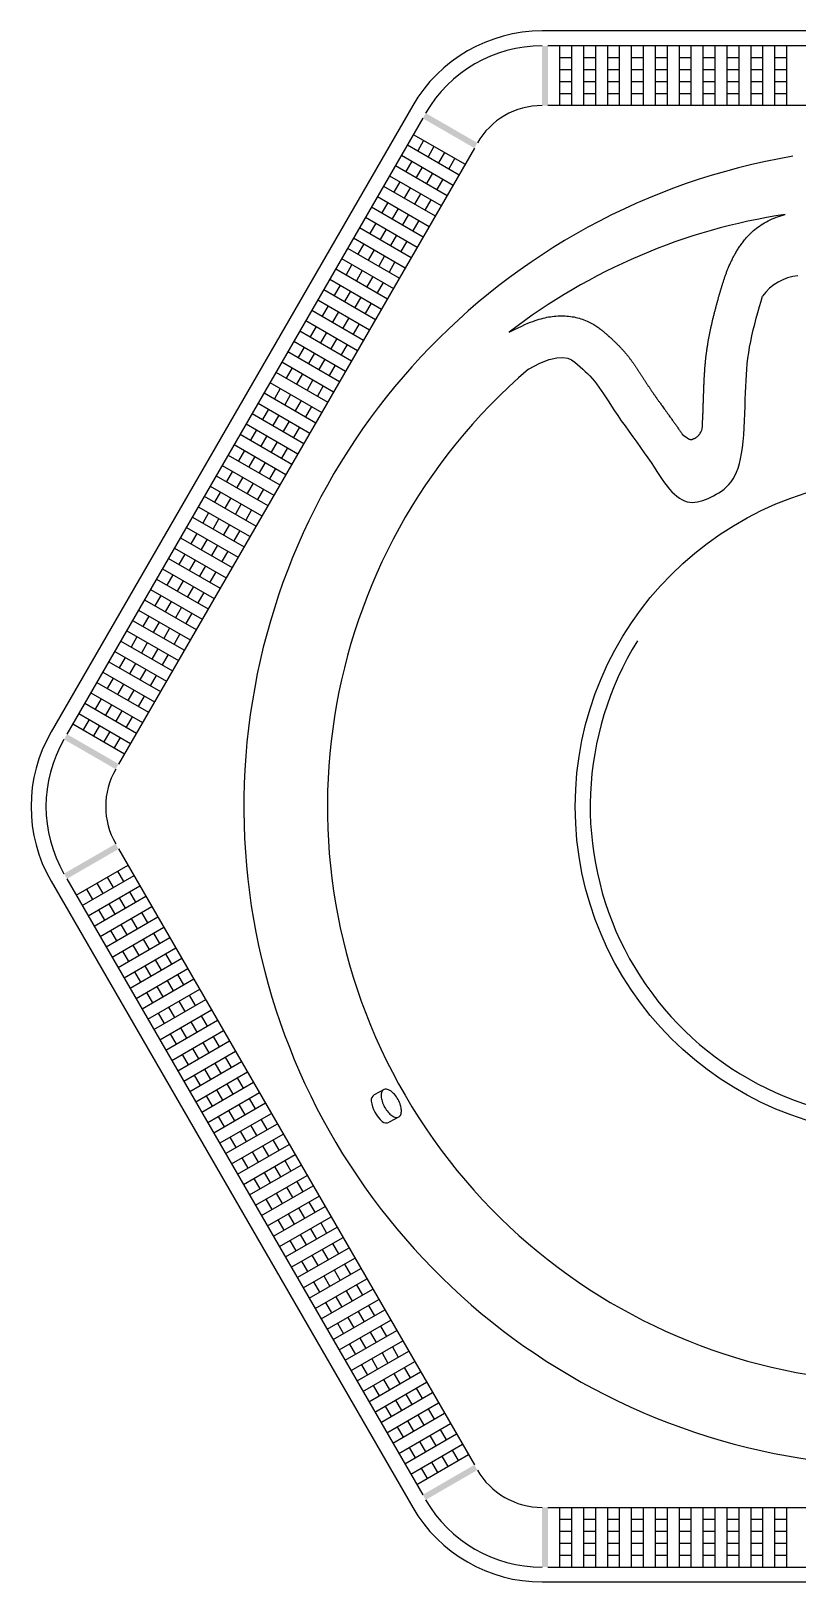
# Model space of a CAD drawing. Header units: millimetres. Extents: x -2990.61 to -2987.68, y 2921.63 to 2924.23.
# Drawn here: x -2990.606 to -2989.322, y 2921.634 to 2924.232 of the extents above; entities that cross this region are included whole.
import ezdxf

# ---------------------------------------------------------------- set-up
doc = ezdxf.new("R2010")
doc.units = ezdxf.units.MM
doc.header["$LTSCALE"] = 10
doc.layers.add('25-dim1', color=1, linetype='Continuous')
doc.layers.add('banheiro_louças', color=2, linetype='Continuous')

msp = doc.modelspace()

# ---------------------------------------------------------------- linework, layer by layer
at = {"layer": '25-dim1'}
for points in [[(-2989.7505, 2924.2068), (-2989.7405, 2924.2068), (-2989.7505, 2924.1068), (-2989.7405, 2924.1068)], [(-2989.8637, 2924.0356), (-2989.8587, 2924.0443), (-2989.9503, 2924.0856), (-2989.9453, 2924.0943)], [(-2990.551, 2923.0452), (-2990.546, 2923.0539), (-2990.4644, 2922.9952), (-2990.4594, 2923.0039)], [(-2990.4594, 2922.8616), (-2990.4644, 2922.8702), (-2990.546, 2922.8116), (-2990.551, 2922.8202)], [(-2989.9453, 2921.7712), (-2989.9503, 2921.7798), (-2989.8587, 2921.8212), (-2989.8637, 2921.8298)], [(-2989.7405, 2921.7587), (-2989.7505, 2921.7587), (-2989.7405, 2921.6587), (-2989.7505, 2921.6587)]]:
    msp.add_solid(points, dxfattribs=at)
at = {"layer": 'banheiro_louças', "color": 1}
for p, q in [((-2988.5492, 2924.2068), (-2989.7405, 2924.2068)), ((-2989.7205, 2924.1068), (-2989.7205, 2924.2068)), ((-2989.7005, 2924.1868), (-2989.7205, 2924.1868)), ((-2989.7005, 2924.1068), (-2989.7005, 2924.2068)), ((-2989.6805, 2924.1068), (-2989.6805, 2924.2068)), ((-2989.6605, 2924.1868), (-2989.6805, 2924.1868)), ((-2989.6605, 2924.1068), (-2989.6605, 2924.2068)), ((-2989.6405, 2924.1068), (-2989.6405, 2924.2068)), ((-2989.6205, 2924.1868), (-2989.6405, 2924.1868)), ((-2989.6205, 2924.1068), (-2989.6205, 2924.2068)), ((-2989.6005, 2924.1068), (-2989.6005, 2924.2068)), ((-2989.5805, 2924.1868), (-2989.6005, 2924.1868)), ((-2989.5805, 2924.1068), (-2989.5805, 2924.2068)), ((-2989.5605, 2924.1068), (-2989.5605, 2924.2068)), ((-2989.5405, 2924.1868), (-2989.5605, 2924.1868)), ((-2989.5405, 2924.1068), (-2989.5405, 2924.2068)), ((-2989.5205, 2924.1068), (-2989.5205, 2924.2068)), ((-2989.5005, 2924.1868), (-2989.5205, 2924.1868)), ((-2989.5005, 2924.1068), (-2989.5005, 2924.2068)), ((-2989.4805, 2924.1068), (-2989.4805, 2924.2068)), ((-2989.4605, 2924.1868), (-2989.4805, 2924.1868)), ((-2989.4605, 2924.1068), (-2989.4605, 2924.2068)), ((-2989.4405, 2924.1068), (-2989.4405, 2924.2068)), ((-2989.4205, 2924.1868), (-2989.4405, 2924.1868)), ((-2989.4205, 2924.1068), (-2989.4205, 2924.2068)), ((-2989.4005, 2924.1068), (-2989.4005, 2924.2068)), ((-2989.3805, 2924.1868), (-2989.4005, 2924.1868)), ((-2989.3805, 2924.1068), (-2989.3805, 2924.2068)), ((-2989.3605, 2924.1068), (-2989.3605, 2924.2068)), ((-2989.3405, 2924.1868), (-2989.3605, 2924.1868)), ((-2989.3405, 2924.1068), (-2989.3405, 2924.2068)), ((-2989.7005, 2924.1668), (-2989.7205, 2924.1668)), ((-2989.6605, 2924.1668), (-2989.6805, 2924.1668)), ((-2989.6205, 2924.1668), (-2989.6405, 2924.1668)), ((-2989.5805, 2924.1668), (-2989.6005, 2924.1668)), ((-2989.5405, 2924.1668), (-2989.5605, 2924.1668)), ((-2989.5005, 2924.1668), (-2989.5205, 2924.1668)), ((-2989.4605, 2924.1668), (-2989.4805, 2924.1668)), ((-2989.4205, 2924.1668), (-2989.4405, 2924.1668)), ((-2989.3805, 2924.1668), (-2989.4005, 2924.1668)), ((-2989.3405, 2924.1668), (-2989.3605, 2924.1668)), ((-2989.7005, 2924.1468), (-2989.7205, 2924.1468)), ((-2989.6605, 2924.1468), (-2989.6805, 2924.1468)), ((-2989.6205, 2924.1468), (-2989.6405, 2924.1468)), ((-2989.5805, 2924.1468), (-2989.6005, 2924.1468)), ((-2989.5405, 2924.1468), (-2989.5605, 2924.1468)), ((-2989.5005, 2924.1468), (-2989.5205, 2924.1468)), ((-2989.4605, 2924.1468), (-2989.4805, 2924.1468)), ((-2989.4205, 2924.1468), (-2989.4405, 2924.1468)), ((-2989.3805, 2924.1468), (-2989.4005, 2924.1468)), ((-2989.3405, 2924.1468), (-2989.3605, 2924.1468)), ((-2989.7005, 2924.1268), (-2989.7205, 2924.1268)), ((-2989.6605, 2924.1268), (-2989.6805, 2924.1268)), ((-2989.6205, 2924.1268), (-2989.6405, 2924.1268)), ((-2989.5805, 2924.1268), (-2989.6005, 2924.1268)), ((-2989.5405, 2924.1268), (-2989.5605, 2924.1268)), ((-2989.5005, 2924.1268), (-2989.5205, 2924.1268)), ((-2989.4605, 2924.1268), (-2989.4805, 2924.1268)), ((-2989.4205, 2924.1268), (-2989.4405, 2924.1268)), ((-2989.3805, 2924.1268), (-2989.4005, 2924.1268)), ((-2989.3405, 2924.1268), (-2989.3605, 2924.1268)), ((-2989.9503, 2924.0856), (-2990.546, 2923.0539)), ((-2988.5492, 2924.1068), (-2989.7405, 2924.1068)), ((-2989.966, 2924.0585), (-2989.8794, 2924.0085)), ((-2989.8637, 2924.0356), (-2990.4594, 2923.0039)), ((-2989.976, 2924.0411), (-2989.8894, 2923.9911)), ((-2989.9487, 2924.0485), (-2989.9587, 2924.0311)), ((-2989.9314, 2924.0385), (-2989.9414, 2924.0211)), ((-2989.996, 2924.0065), (-2989.9094, 2923.9565)), ((-2989.986, 2924.0238), (-2989.8994, 2923.9738)), ((-2989.9687, 2924.0138), (-2989.9787, 2923.9965)), ((-2989.914, 2924.0285), (-2989.924, 2924.0111)), ((-2989.8967, 2924.0185), (-2989.9067, 2924.0011)), ((-2990.006, 2923.9892), (-2989.9194, 2923.9392)), ((-2989.9887, 2923.9792), (-2989.9987, 2923.9619)), ((-2989.9514, 2924.0038), (-2989.9614, 2923.9865)), ((-2989.934, 2923.9938), (-2989.944, 2923.9765)), ((-2989.9167, 2923.9838), (-2989.9267, 2923.9665)), ((-2990.026, 2923.9545), (-2989.9394, 2923.9045)), ((-2990.016, 2923.9719), (-2989.9294, 2923.9219)), ((-2989.9714, 2923.9692), (-2989.9814, 2923.9519)), ((-2989.954, 2923.9592), (-2989.964, 2923.9419)), ((-2990.036, 2923.9372), (-2989.9494, 2923.8872)), ((-2990.0087, 2923.9445), (-2990.0187, 2923.9272)), ((-2989.9914, 2923.9345), (-2990.0014, 2923.9172)), ((-2989.9367, 2923.9492), (-2989.9467, 2923.9319)), ((-2990.056, 2923.9026), (-2989.9694, 2923.8526)), ((-2990.046, 2923.9199), (-2989.9594, 2923.8699)), ((-2990.0287, 2923.9099), (-2990.0387, 2923.8926)), ((-2989.974, 2923.9245), (-2989.984, 2923.9072)), ((-2989.9567, 2923.9145), (-2989.9667, 2923.8972)), ((-2990.066, 2923.8853), (-2989.9794, 2923.8353)), ((-2990.066, 2923.8853), (-2989.9794, 2923.8353)), ((-2990.0487, 2923.8753), (-2990.0587, 2923.8579)), ((-2990.0114, 2923.8999), (-2990.0214, 2923.8826)), ((-2989.994, 2923.8899), (-2990.004, 2923.8726)), ((-2989.9767, 2923.8799), (-2989.9867, 2923.8626)), ((-2990.086, 2923.8506), (-2989.9994, 2923.8006)), ((-2990.076, 2923.8679), (-2989.9894, 2923.8179)), ((-2990.0314, 2923.8653), (-2990.0414, 2923.8479)), ((-2990.014, 2923.8553), (-2990.024, 2923.8379)), ((-2990.096, 2923.8333), (-2990.0094, 2923.7833)), ((-2990.0687, 2923.8406), (-2990.0787, 2923.8233)), ((-2990.0514, 2923.8306), (-2990.0614, 2923.8133)), ((-2989.9967, 2923.8453), (-2990.0067, 2923.8279)), ((-2990.116, 2923.7987), (-2990.0294, 2923.7487)), ((-2990.106, 2923.816), (-2990.0194, 2923.766)), ((-2990.0887, 2923.806), (-2990.0987, 2923.7887)), ((-2990.034, 2923.8206), (-2990.044, 2923.8033)), ((-2990.0167, 2923.8106), (-2990.0267, 2923.7933)), ((-2990.126, 2923.7813), (-2990.0394, 2923.7313)), ((-2990.1087, 2923.7713), (-2990.1187, 2923.754)), ((-2990.0714, 2923.796), (-2990.0814, 2923.7787)), ((-2990.054, 2923.786), (-2990.064, 2923.7687)), ((-2990.0367, 2923.776), (-2990.0467, 2923.7587)), ((-2990.146, 2923.7467), (-2990.0594, 2923.6967)), ((-2990.136, 2923.764), (-2990.0494, 2923.714)), ((-2990.0914, 2923.7613), (-2990.1014, 2923.744)), ((-2990.074, 2923.7513), (-2990.084, 2923.734)), ((-2990.156, 2923.7294), (-2990.0694, 2923.6794)), ((-2990.1287, 2923.7367), (-2990.1387, 2923.7194)), ((-2990.1114, 2923.7267), (-2990.1214, 2923.7094)), ((-2990.0567, 2923.7413), (-2990.0667, 2923.724)), ((-2990.176, 2923.6947), (-2990.0894, 2923.6447)), ((-2990.166, 2923.7121), (-2990.0794, 2923.6621)), ((-2990.1487, 2923.7021), (-2990.1587, 2923.6847)), ((-2990.094, 2923.7167), (-2990.104, 2923.6994)), ((-2990.0767, 2923.7067), (-2990.0867, 2923.6894)), ((-2990.186, 2923.6774), (-2990.0994, 2923.6274)), ((-2990.1687, 2923.6674), (-2990.1787, 2923.6501)), ((-2990.1314, 2923.6921), (-2990.1414, 2923.6747)), ((-2990.114, 2923.6821), (-2990.124, 2923.6647)), ((-2990.0967, 2923.6721), (-2990.1067, 2923.6547)), ((-2990.206, 2923.6428), (-2990.1194, 2923.5928)), ((-2990.196, 2923.6601), (-2990.1094, 2923.6101)), ((-2990.1514, 2923.6574), (-2990.1614, 2923.6401)), ((-2990.134, 2923.6474), (-2990.144, 2923.6301)), ((-2990.216, 2923.6255), (-2990.1294, 2923.5755)), ((-2990.1887, 2923.6328), (-2990.1987, 2923.6155)), ((-2990.1714, 2923.6228), (-2990.1814, 2923.6055)), ((-2990.1167, 2923.6374), (-2990.1267, 2923.6201)), ((-2990.236, 2923.5908), (-2990.1494, 2923.5408)), ((-2990.226, 2923.6081), (-2990.1394, 2923.5581)), ((-2990.2087, 2923.5981), (-2990.2187, 2923.5808)), ((-2990.154, 2923.6128), (-2990.164, 2923.5955)), ((-2990.1367, 2923.6028), (-2990.1467, 2923.5855)), ((-2990.246, 2923.5735), (-2990.1594, 2923.5235)), ((-2990.2287, 2923.5635), (-2990.2387, 2923.5462)), ((-2990.1914, 2923.5881), (-2990.2014, 2923.5708)), ((-2990.174, 2923.5781), (-2990.184, 2923.5608)), ((-2990.1567, 2923.5681), (-2990.1667, 2923.5508)), ((-2990.266, 2923.5389), (-2990.1794, 2923.4889)), ((-2990.256, 2923.5562), (-2990.1694, 2923.5062)), ((-2990.2114, 2923.5535), (-2990.2214, 2923.5362)), ((-2990.194, 2923.5435), (-2990.204, 2923.5262)), ((-2990.276, 2923.5215), (-2990.1894, 2923.4715)), ((-2990.2487, 2923.5289), (-2990.2587, 2923.5115)), ((-2990.2314, 2923.5189), (-2990.2414, 2923.5015)), ((-2990.1767, 2923.5335), (-2990.1867, 2923.5162)), ((-2990.296, 2923.4869), (-2990.2094, 2923.4369)), ((-2990.286, 2923.5042), (-2990.1994, 2923.4542)), ((-2990.2687, 2923.4942), (-2990.2787, 2923.4769)), ((-2990.214, 2923.5089), (-2990.224, 2923.4915)), ((-2990.1967, 2923.4989), (-2990.2067, 2923.4815)), ((-2990.306, 2923.4696), (-2990.2194, 2923.4196)), ((-2990.2887, 2923.4596), (-2990.2987, 2923.4423)), ((-2990.2514, 2923.4842), (-2990.2614, 2923.4669)), ((-2990.234, 2923.4742), (-2990.244, 2923.4569)), ((-2990.2167, 2923.4642), (-2990.2267, 2923.4469)), ((-2990.326, 2923.4349), (-2990.2394, 2923.3849)), ((-2990.316, 2923.4523), (-2990.2294, 2923.4023)), ((-2990.2714, 2923.4496), (-2990.2814, 2923.4323)), ((-2990.254, 2923.4396), (-2990.264, 2923.4223)), ((-2990.336, 2923.4176), (-2990.2494, 2923.3676)), ((-2990.3087, 2923.4249), (-2990.3187, 2923.4076)), ((-2990.2914, 2923.4149), (-2990.3014, 2923.3976)), ((-2990.2367, 2923.4296), (-2990.2467, 2923.4123)), ((-2990.356, 2923.383), (-2990.2694, 2923.333)), ((-2990.346, 2923.4003), (-2990.2594, 2923.3503)), ((-2990.3287, 2923.3903), (-2990.3387, 2923.373)), ((-2990.274, 2923.4049), (-2990.284, 2923.3876)), ((-2990.2567, 2923.3949), (-2990.2667, 2923.3776)), ((-2990.366, 2923.3656), (-2990.2794, 2923.3156)), ((-2990.3487, 2923.3556), (-2990.3587, 2923.3383)), ((-2990.3114, 2923.3803), (-2990.3214, 2923.363)), ((-2990.294, 2923.3703), (-2990.304, 2923.353)), ((-2990.2767, 2923.3603), (-2990.2867, 2923.343)), ((-2990.386, 2923.331), (-2990.2994, 2923.281)), ((-2990.376, 2923.3483), (-2990.2894, 2923.2983)), ((-2990.3314, 2923.3456), (-2990.3414, 2923.3283)), ((-2990.314, 2923.3356), (-2990.324, 2923.3183)), ((-2990.396, 2923.3137), (-2990.3094, 2923.2637)), ((-2990.3687, 2923.321), (-2990.3787, 2923.3037)), ((-2990.3514, 2923.311), (-2990.3614, 2923.2937)), ((-2990.2967, 2923.3256), (-2990.3067, 2923.3083)), ((-2990.416, 2923.279), (-2990.3294, 2923.229)), ((-2990.406, 2923.2964), (-2990.3194, 2923.2464)), ((-2990.3887, 2923.2864), (-2990.3987, 2923.269)), ((-2990.334, 2923.301), (-2990.344, 2923.2837)), ((-2990.3167, 2923.291), (-2990.3267, 2923.2737)), ((-2990.426, 2923.2617), (-2990.3394, 2923.2117)), ((-2990.4087, 2923.2517), (-2990.4187, 2923.2344)), ((-2990.3714, 2923.2764), (-2990.3814, 2923.259)), ((-2990.354, 2923.2664), (-2990.364, 2923.249)), ((-2990.3367, 2923.2564), (-2990.3467, 2923.239)), ((-2990.446, 2923.2271), (-2990.3594, 2923.1771)), ((-2990.436, 2923.2444), (-2990.3494, 2923.1944)), ((-2990.3914, 2923.2417), (-2990.4014, 2923.2244)), ((-2990.374, 2923.2317), (-2990.384, 2923.2144)), ((-2990.456, 2923.2098), (-2990.3694, 2923.1598)), ((-2990.4287, 2923.2171), (-2990.4387, 2923.1998)), ((-2990.4114, 2923.2071), (-2990.4214, 2923.1898)), ((-2990.3567, 2923.2217), (-2990.3667, 2923.2044)), ((-2990.476, 2923.1751), (-2990.3894, 2923.1251)), ((-2990.466, 2923.1924), (-2990.3794, 2923.1424)), ((-2990.4487, 2923.1824), (-2990.4587, 2923.1651)), ((-2990.394, 2923.1971), (-2990.404, 2923.1798)), ((-2990.3767, 2923.1871), (-2990.3867, 2923.1698)), ((-2990.486, 2923.1578), (-2990.3994, 2923.1078)), ((-2990.4687, 2923.1478), (-2990.4787, 2923.1305)), ((-2990.4314, 2923.1724), (-2990.4414, 2923.1551)), ((-2990.414, 2923.1624), (-2990.424, 2923.1451)), ((-2990.3967, 2923.1524), (-2990.4067, 2923.1351)), ((-2990.506, 2923.1232), (-2990.4194, 2923.0732)), ((-2990.496, 2923.1405), (-2990.4094, 2923.0905)), ((-2990.4514, 2923.1378), (-2990.4614, 2923.1205)), ((-2990.434, 2923.1278), (-2990.444, 2923.1105)), ((-2990.516, 2923.1058), (-2990.4294, 2923.0558)), ((-2990.4887, 2923.1132), (-2990.4987, 2923.0958)), ((-2990.4714, 2923.1032), (-2990.4814, 2923.0858)), ((-2990.4167, 2923.1178), (-2990.4267, 2923.1005)), ((-2990.536, 2923.0712), (-2990.4494, 2923.0212)), ((-2990.526, 2923.0885), (-2990.4394, 2923.0385)), ((-2990.5087, 2923.0785), (-2990.5187, 2923.0612)), ((-2990.454, 2923.0932), (-2990.464, 2923.0758)), ((-2990.4367, 2923.0832), (-2990.4467, 2923.0658)), ((-2990.4914, 2923.0685), (-2990.5014, 2923.0512)), ((-2990.474, 2923.0585), (-2990.484, 2923.0412)), ((-2990.4567, 2923.0485), (-2990.4667, 2923.0312)), ((-2990.4594, 2922.8616), (-2989.8637, 2921.8298)), ((-2990.546, 2922.8116), (-2989.9503, 2921.7798)), ((-2990.5303, 2922.7844), (-2990.4437, 2922.8344)), ((-2990.5203, 2922.7671), (-2990.4337, 2922.8171)), ((-2990.4784, 2922.8144), (-2990.4684, 2922.7971)), ((-2990.4611, 2922.8244), (-2990.4511, 2922.8071)), ((-2990.513, 2922.7944), (-2990.503, 2922.7771)), ((-2990.5103, 2922.7498), (-2990.4237, 2922.7998)), ((-2990.4957, 2922.8044), (-2990.4857, 2922.7871)), ((-2990.4411, 2922.7898), (-2990.4311, 2922.7725)), ((-2990.5003, 2922.7325), (-2990.4137, 2922.7825)), ((-2990.493, 2922.7598), (-2990.483, 2922.7425)), ((-2990.4903, 2922.7151), (-2990.4037, 2922.7651)), ((-2990.4757, 2922.7698), (-2990.4657, 2922.7525)), ((-2990.4584, 2922.7798), (-2990.4484, 2922.7625)), ((-2990.4803, 2922.6978), (-2990.3937, 2922.7478)), ((-2990.4557, 2922.7351), (-2990.4457, 2922.7178)), ((-2990.4384, 2922.7451), (-2990.4284, 2922.7278)), ((-2990.4211, 2922.7551), (-2990.4111, 2922.7378)), ((-2990.473, 2922.7251), (-2990.463, 2922.7078)), ((-2990.4703, 2922.6805), (-2990.3837, 2922.7305)), ((-2990.4603, 2922.6632), (-2990.3737, 2922.7132)), ((-2990.4184, 2922.7105), (-2990.4084, 2922.6932)), ((-2990.4011, 2922.7205), (-2990.3911, 2922.7032)), ((-2990.453, 2922.6905), (-2990.443, 2922.6732)), ((-2990.4503, 2922.6459), (-2990.3637, 2922.6959)), ((-2990.4357, 2922.7005), (-2990.4257, 2922.6832)), ((-2990.3811, 2922.6859), (-2990.3711, 2922.6685)), ((-2990.4403, 2922.6285), (-2990.3537, 2922.6785)), ((-2990.433, 2922.6559), (-2990.423, 2922.6385)), ((-2990.4303, 2922.6112), (-2990.3437, 2922.6612)), ((-2990.4157, 2922.6659), (-2990.4057, 2922.6485)), ((-2990.3984, 2922.6759), (-2990.3884, 2922.6585)), ((-2990.4203, 2922.5939), (-2990.3337, 2922.6439)), ((-2990.3957, 2922.6312), (-2990.3857, 2922.6139)), ((-2990.3784, 2922.6412), (-2990.3684, 2922.6239)), ((-2990.3611, 2922.6512), (-2990.3511, 2922.6339)), ((-2990.413, 2922.6212), (-2990.403, 2922.6039)), ((-2990.4103, 2922.5766), (-2990.3237, 2922.6266)), ((-2990.4003, 2922.5593), (-2990.3137, 2922.6093)), ((-2990.3584, 2922.6066), (-2990.3484, 2922.5893)), ((-2990.3411, 2922.6166), (-2990.3311, 2922.5993)), ((-2990.393, 2922.5866), (-2990.383, 2922.5693)), ((-2990.3903, 2922.5419), (-2990.3037, 2922.5919)), ((-2990.3757, 2922.5966), (-2990.3657, 2922.5793)), ((-2990.3211, 2922.5819), (-2990.3111, 2922.5646)), ((-2990.3803, 2922.5246), (-2990.2937, 2922.5746)), ((-2990.373, 2922.5519), (-2990.363, 2922.5346)), ((-2990.3703, 2922.5073), (-2990.2837, 2922.5573)), ((-2990.3557, 2922.5619), (-2990.3457, 2922.5446)), ((-2990.3384, 2922.5719), (-2990.3284, 2922.5546)), ((-2990.3603, 2922.49), (-2990.2737, 2922.54)), ((-2990.3357, 2922.5273), (-2990.3257, 2922.51)), ((-2990.3184, 2922.5373), (-2990.3084, 2922.52)), ((-2990.3011, 2922.5473), (-2990.2911, 2922.53)), ((-2990.353, 2922.5173), (-2990.343, 2922.5)), ((-2990.3503, 2922.4727), (-2990.2637, 2922.5227)), ((-2990.3403, 2922.4553), (-2990.2537, 2922.5053)), ((-2990.2984, 2922.5027), (-2990.2884, 2922.4853)), ((-2990.2811, 2922.5127), (-2990.2711, 2922.4953)), ((-2990.333, 2922.4827), (-2990.323, 2922.4653)), ((-2990.3303, 2922.438), (-2990.2437, 2922.488)), ((-2990.3157, 2922.4927), (-2990.3057, 2922.4753)), ((-2990.2611, 2922.478), (-2990.2511, 2922.4607)), ((-2990.3203, 2922.4207), (-2990.2337, 2922.4707)), ((-2990.313, 2922.448), (-2990.303, 2922.4307)), ((-2990.3103, 2922.4034), (-2990.2237, 2922.4534)), ((-2990.2957, 2922.458), (-2990.2857, 2922.4407)), ((-2990.2784, 2922.468), (-2990.2684, 2922.4507)), ((-2990.0147, 2922.4589), (-2990.0315, 2922.4495)), ((-2990.3003, 2922.3861), (-2990.2137, 2922.4361)), ((-2990.2757, 2922.4234), (-2990.2657, 2922.4061)), ((-2990.2584, 2922.4334), (-2990.2484, 2922.4161)), ((-2990.2411, 2922.4434), (-2990.2311, 2922.4261)), ((-2990.293, 2922.4134), (-2990.283, 2922.3961)), ((-2990.2903, 2922.3687), (-2990.2037, 2922.4187)), ((-2990.2803, 2922.3514), (-2990.1937, 2922.4014)), ((-2990.2384, 2922.3987), (-2990.2284, 2922.3814)), ((-2990.2211, 2922.4087), (-2990.2111, 2922.3914)), ((-2989.9897, 2922.413), (-2990.0064, 2922.4037)), ((-2990.273, 2922.3787), (-2990.263, 2922.3614)), ((-2990.2703, 2922.3341), (-2990.1837, 2922.3841)), ((-2990.2557, 2922.3887), (-2990.2457, 2922.3714)), ((-2990.2011, 2922.3741), (-2990.1911, 2922.3568)), ((-2990.2603, 2922.3168), (-2990.1737, 2922.3668)), ((-2990.253, 2922.3441), (-2990.243, 2922.3268)), ((-2990.2503, 2922.2995), (-2990.1637, 2922.3495)), ((-2990.2357, 2922.3541), (-2990.2257, 2922.3368)), ((-2990.2184, 2922.3641), (-2990.2084, 2922.3468)), ((-2990.2403, 2922.2821), (-2990.1537, 2922.3321)), ((-2990.2157, 2922.3195), (-2990.2057, 2922.3021)), ((-2990.1984, 2922.3295), (-2990.1884, 2922.3121)), ((-2990.1811, 2922.3395), (-2990.1711, 2922.3221)), ((-2990.233, 2922.3095), (-2990.223, 2922.2921)), ((-2990.2303, 2922.2648), (-2990.1437, 2922.3148)), ((-2990.2203, 2922.2475), (-2990.1337, 2922.2975)), ((-2990.1784, 2922.2948), (-2990.1684, 2922.2775)), ((-2990.1611, 2922.3048), (-2990.1511, 2922.2875)), ((-2990.213, 2922.2748), (-2990.203, 2922.2575)), ((-2990.2103, 2922.2302), (-2990.1237, 2922.2802)), ((-2990.1957, 2922.2848), (-2990.1857, 2922.2675)), ((-2990.1411, 2922.2702), (-2990.1311, 2922.2529)), ((-2990.2003, 2922.2129), (-2990.1137, 2922.2629)), ((-2990.193, 2922.2402), (-2990.183, 2922.2229)), ((-2990.1903, 2922.1955), (-2990.1037, 2922.2455)), ((-2990.1757, 2922.2502), (-2990.1657, 2922.2329)), ((-2990.1584, 2922.2602), (-2990.1484, 2922.2429)), ((-2990.1803, 2922.1782), (-2990.0937, 2922.2282)), ((-2990.1557, 2922.2155), (-2990.1457, 2922.1982)), ((-2990.1384, 2922.2255), (-2990.1284, 2922.2082)), ((-2990.1211, 2922.2355), (-2990.1111, 2922.2182)), ((-2990.173, 2922.2055), (-2990.163, 2922.1882)), ((-2990.1703, 2922.1609), (-2990.0837, 2922.2109)), ((-2990.1603, 2922.1436), (-2990.0737, 2922.1936)), ((-2990.1184, 2922.1909), (-2990.1084, 2922.1736)), ((-2990.1011, 2922.2009), (-2990.0911, 2922.1836)), ((-2990.153, 2922.1709), (-2990.143, 2922.1536)), ((-2990.1503, 2922.1263), (-2990.0637, 2922.1763)), ((-2990.1357, 2922.1809), (-2990.1257, 2922.1636)), ((-2990.0811, 2922.1663), (-2990.0711, 2922.1489)), ((-2990.1403, 2922.1089), (-2990.0537, 2922.1589)), ((-2990.133, 2922.1363), (-2990.123, 2922.1189)), ((-2990.1303, 2922.0916), (-2990.0437, 2922.1416)), ((-2990.1157, 2922.1463), (-2990.1057, 2922.1289)), ((-2990.0984, 2922.1563), (-2990.0884, 2922.1389)), ((-2990.1203, 2922.0743), (-2990.0337, 2922.1243)), ((-2990.0957, 2922.1116), (-2990.0857, 2922.0943)), ((-2990.0784, 2922.1216), (-2990.0684, 2922.1043)), ((-2990.0611, 2922.1316), (-2990.0511, 2922.1143)), ((-2990.113, 2922.1016), (-2990.103, 2922.0843)), ((-2990.1103, 2922.057), (-2990.0237, 2922.107)), ((-2990.1003, 2922.0396), (-2990.0137, 2922.0896)), ((-2990.0584, 2922.087), (-2990.0484, 2922.0696)), ((-2990.0411, 2922.097), (-2990.0311, 2922.0796)), ((-2990.093, 2922.067), (-2990.083, 2922.0496)), ((-2990.0903, 2922.0223), (-2990.0037, 2922.0723)), ((-2990.0757, 2922.077), (-2990.0657, 2922.0596)), ((-2990.0211, 2922.0623), (-2990.0111, 2922.045)), ((-2990.0803, 2922.005), (-2989.9937, 2922.055)), ((-2990.073, 2922.0323), (-2990.063, 2922.015)), ((-2990.0703, 2921.9877), (-2989.9837, 2922.0377)), ((-2990.0557, 2922.0423), (-2990.0457, 2922.025)), ((-2990.0384, 2922.0523), (-2990.0284, 2922.035)), ((-2990.0603, 2921.9704), (-2989.9737, 2922.0204)), ((-2990.0357, 2922.0077), (-2990.0257, 2921.9904)), ((-2990.0184, 2922.0177), (-2990.0084, 2922.0004)), ((-2990.0011, 2922.0277), (-2989.9911, 2922.0104)), ((-2990.053, 2921.9977), (-2990.043, 2921.9804)), ((-2990.0503, 2921.953), (-2989.9637, 2922.003)), ((-2990.0403, 2921.9357), (-2989.9537, 2921.9857)), ((-2989.9984, 2921.983), (-2989.9884, 2921.9657)), ((-2989.9811, 2921.993), (-2989.9711, 2921.9757)), ((-2990.033, 2921.963), (-2990.023, 2921.9457)), ((-2990.0303, 2921.9184), (-2989.9437, 2921.9684)), ((-2990.0157, 2921.973), (-2990.0057, 2921.9557)), ((-2989.9611, 2921.9584), (-2989.9511, 2921.9411)), ((-2990.0203, 2921.9011), (-2989.9337, 2921.9511)), ((-2990.013, 2921.9284), (-2990.003, 2921.9111)), ((-2990.0103, 2921.8838), (-2989.9237, 2921.9338)), ((-2989.9957, 2921.9384), (-2989.9857, 2921.9211)), ((-2989.9784, 2921.9484), (-2989.9684, 2921.9311)), ((-2990.0003, 2921.8664), (-2989.9137, 2921.9164)), ((-2989.9757, 2921.9038), (-2989.9657, 2921.8864)), ((-2989.9584, 2921.9138), (-2989.9484, 2921.8964)), ((-2989.9411, 2921.9238), (-2989.9311, 2921.9064)), ((-2989.993, 2921.8938), (-2989.983, 2921.8764)), ((-2989.9903, 2921.8491), (-2989.9037, 2921.8991)), ((-2989.9803, 2921.8318), (-2989.8937, 2921.8818)), ((-2989.9384, 2921.8791), (-2989.9284, 2921.8618)), ((-2989.9211, 2921.8891), (-2989.9111, 2921.8718)), ((-2989.973, 2921.8591), (-2989.963, 2921.8418)), ((-2989.9703, 2921.8145), (-2989.8837, 2921.8645)), ((-2989.9557, 2921.8691), (-2989.9457, 2921.8518)), ((-2989.9011, 2921.8545), (-2989.8911, 2921.8372)), ((-2989.9603, 2921.7972), (-2989.8737, 2921.8472)), ((-2989.953, 2921.8245), (-2989.943, 2921.8072)), ((-2989.9357, 2921.8345), (-2989.9257, 2921.8172)), ((-2989.9184, 2921.8445), (-2989.9084, 2921.8272)), ((-2989.7405, 2921.7587), (-2988.5492, 2921.7587)), ((-2989.7205, 2921.6587), (-2989.7205, 2921.7587)), ((-2989.7005, 2921.6587), (-2989.7005, 2921.7587)), ((-2989.6805, 2921.6587), (-2989.6805, 2921.7587)), ((-2989.6605, 2921.6587), (-2989.6605, 2921.7587)), ((-2989.6405, 2921.6587), (-2989.6405, 2921.7587)), ((-2989.6205, 2921.6587), (-2989.6205, 2921.7587)), ((-2989.6005, 2921.6587), (-2989.6005, 2921.7587)), ((-2989.5805, 2921.6587), (-2989.5805, 2921.7587)), ((-2989.5605, 2921.6587), (-2989.5605, 2921.7587)), ((-2989.5405, 2921.6587), (-2989.5405, 2921.7587)), ((-2989.5205, 2921.6587), (-2989.5205, 2921.7587)), ((-2989.5005, 2921.6587), (-2989.5005, 2921.7587)), ((-2989.4805, 2921.6587), (-2989.4805, 2921.7587)), ((-2989.4605, 2921.6587), (-2989.4605, 2921.7587)), ((-2989.4405, 2921.6587), (-2989.4405, 2921.7587)), ((-2989.4205, 2921.6587), (-2989.4205, 2921.7587)), ((-2989.4005, 2921.6587), (-2989.4005, 2921.7587)), ((-2989.3805, 2921.6587), (-2989.3805, 2921.7587)), ((-2989.3605, 2921.6587), (-2989.3605, 2921.7587)), ((-2989.3405, 2921.6587), (-2989.3405, 2921.7587)), ((-2989.7205, 2921.7387), (-2989.7005, 2921.7387)), ((-2989.7205, 2921.7187), (-2989.7005, 2921.7187)), ((-2989.6805, 2921.7387), (-2989.6605, 2921.7387)), ((-2989.6805, 2921.7187), (-2989.6605, 2921.7187)), ((-2989.6405, 2921.7387), (-2989.6205, 2921.7387)), ((-2989.6405, 2921.7187), (-2989.6205, 2921.7187)), ((-2989.6005, 2921.7387), (-2989.5805, 2921.7387)), ((-2989.6005, 2921.7187), (-2989.5805, 2921.7187)), ((-2989.5605, 2921.7387), (-2989.5405, 2921.7387)), ((-2989.5605, 2921.7187), (-2989.5405, 2921.7187)), ((-2989.5205, 2921.7387), (-2989.5005, 2921.7387)), ((-2989.5205, 2921.7187), (-2989.5005, 2921.7187)), ((-2989.4805, 2921.7387), (-2989.4605, 2921.7387)), ((-2989.4805, 2921.7187), (-2989.4605, 2921.7187)), ((-2989.4405, 2921.7387), (-2989.4205, 2921.7387)), ((-2989.4405, 2921.7187), (-2989.4205, 2921.7187)), ((-2989.4005, 2921.7387), (-2989.3805, 2921.7387)), ((-2989.4005, 2921.7187), (-2989.3805, 2921.7187)), ((-2989.3605, 2921.7387), (-2989.3405, 2921.7387)), ((-2989.3605, 2921.7187), (-2989.3405, 2921.7187)), ((-2989.7205, 2921.6987), (-2989.7005, 2921.6987)), ((-2989.6805, 2921.6987), (-2989.6605, 2921.6987)), ((-2989.6405, 2921.6987), (-2989.6205, 2921.6987)), ((-2989.6005, 2921.6987), (-2989.5805, 2921.6987)), ((-2989.5605, 2921.6987), (-2989.5405, 2921.6987)), ((-2989.5205, 2921.6987), (-2989.5005, 2921.6987)), ((-2989.4805, 2921.6987), (-2989.4605, 2921.6987)), ((-2989.4405, 2921.6987), (-2989.4205, 2921.6987)), ((-2989.4005, 2921.6987), (-2989.3805, 2921.6987)), ((-2989.3605, 2921.6987), (-2989.3405, 2921.6987)), ((-2989.7205, 2921.6787), (-2989.7005, 2921.6787)), ((-2989.6805, 2921.6787), (-2989.6605, 2921.6787)), ((-2989.6405, 2921.6787), (-2989.6205, 2921.6787)), ((-2989.6005, 2921.6787), (-2989.5805, 2921.6787)), ((-2989.5605, 2921.6787), (-2989.5405, 2921.6787)), ((-2989.5205, 2921.6787), (-2989.5005, 2921.6787)), ((-2989.4805, 2921.6787), (-2989.4605, 2921.6787)), ((-2989.4405, 2921.6787), (-2989.4205, 2921.6787)), ((-2989.4005, 2921.6787), (-2989.3805, 2921.6787)), ((-2989.3605, 2921.6787), (-2989.3405, 2921.6787)), ((-2989.7405, 2921.6587), (-2988.5492, 2921.6587))]:
    msp.add_line(p, q, dxfattribs=at)
at = {"layer": 'banheiro_louças'}
msp.add_lwpolyline([(-2988.3226, 2924.1068, 0.267949), (-2988.5392, 2924.2318), (-2989.7505, 2924.2318, 0.267949), (-2989.967, 2924.1068), (-2990.5726, 2923.0577, 0.267949), (-2990.5726, 2922.8077), (-2989.967, 2921.7587, 0.267949), (-2989.7505, 2921.6337), (-2988.5392, 2921.6337, 0.267949), (-2988.3226, 2921.7587), (-2987.717, 2922.8077, 0.267949), (-2987.717, 2923.0577)], format="xyb", close=True, dxfattribs=at)
at = {"layer": 'banheiro_louças', "color": 1}
for points in [[(-2989.4822, 2923.5652), (-2989.4822, 2923.5658), (-2989.4821, 2923.5671), (-2989.482, 2923.5684), (-2989.482, 2923.5697), (-2989.4819, 2923.571), (-2989.4818, 2923.5724), (-2989.4817, 2923.5737), (-2989.4817, 2923.5751), (-2989.4816, 2923.5765), (-2989.4815, 2923.5779), (-2989.4815, 2923.5793), (-2989.4814, 2923.5807), (-2989.4813, 2923.5821), (-2989.4813, 2923.5835), (-2989.4812, 2923.5849), (-2989.4811, 2923.5863), (-2989.4811, 2923.5877), (-2989.481, 2923.5891), (-2989.481, 2923.5906), (-2989.4809, 2923.592), (-2989.4809, 2923.5935), (-2989.4808, 2923.5949), (-2989.4808, 2923.5963), (-2989.4807, 2923.5978), (-2989.4807, 2923.5992), (-2989.4806, 2923.6007), (-2989.4806, 2923.6021), (-2989.4805, 2923.6036), (-2989.4805, 2923.605), (-2989.4804, 2923.6065), (-2989.4804, 2923.6079), (-2989.4803, 2923.6094), (-2989.4803, 2923.6108), (-2989.4802, 2923.6123), (-2989.4802, 2923.6137), (-2989.4801, 2923.6152), (-2989.4801, 2923.6166), (-2989.4801, 2923.618), (-2989.48, 2923.6195), (-2989.48, 2923.6209), (-2989.4799, 2923.6223), (-2989.4799, 2923.6238), (-2989.4798, 2923.6252), (-2989.4798, 2923.6266), (-2989.4797, 2923.628), (-2989.4797, 2923.6294), (-2989.4796, 2923.6308), (-2989.4796, 2923.6322), (-2989.4795, 2923.6336), (-2989.4795, 2923.635), (-2989.4794, 2923.6363), (-2989.4793, 2923.6377), (-2989.4793, 2923.6391), (-2989.4792, 2923.6405), (-2989.4792, 2923.6418), (-2989.4791, 2923.6432), (-2989.479, 2923.6445), (-2989.479, 2923.6459), (-2989.4789, 2923.6472), (-2989.4788, 2923.6486), (-2989.4788, 2923.6499), (-2989.4787, 2923.6513), (-2989.4786, 2923.6526), (-2989.4786, 2923.6539), (-2989.4785, 2923.6553), (-2989.4784, 2923.6566), (-2989.4783, 2923.6579), (-2989.4782, 2923.6592), (-2989.4781, 2923.6606), (-2989.4781, 2923.6619), (-2989.478, 2923.6632), (-2989.4779, 2923.6645), (-2989.4778, 2923.6659), (-2989.4777, 2923.6672), (-2989.4776, 2923.6685), (-2989.4774, 2923.6698), (-2989.4773, 2923.6711), (-2989.4772, 2923.6725), (-2989.4771, 2923.6738), (-2989.477, 2923.6751), (-2989.4769, 2923.6764), (-2989.4767, 2923.6777), (-2989.4766, 2923.6791), (-2989.4765, 2923.6804), (-2989.4763, 2923.6817), (-2989.4762, 2923.6831), (-2989.476, 2923.6844), (-2989.4759, 2923.6857), (-2989.4757, 2923.687), (-2989.4756, 2923.6884), (-2989.4754, 2923.6897), (-2989.4753, 2923.6911), (-2989.4751, 2923.6924), (-2989.4749, 2923.6937), (-2989.4747, 2923.6951), (-2989.4745, 2923.6964), (-2989.4744, 2923.6978), (-2989.4742, 2923.6991), (-2989.474, 2923.7005), (-2989.4738, 2923.7018), (-2989.4736, 2923.7032), (-2989.4734, 2923.7046), (-2989.4731, 2923.7059), (-2989.4729, 2923.7073), (-2989.4727, 2923.7086), (-2989.4725, 2923.71), (-2989.4722, 2923.7114), (-2989.472, 2923.7128), (-2989.4718, 2923.7141), (-2989.4715, 2923.7155), (-2989.4713, 2923.7169), (-2989.471, 2923.7183), (-2989.4707, 2923.7197), (-2989.4705, 2923.721), (-2989.4702, 2923.7224), (-2989.4699, 2923.7238), (-2989.4697, 2923.7252), (-2989.4694, 2923.7266), (-2989.4691, 2923.7279), (-2989.4688, 2923.7293), (-2989.4685, 2923.7307), (-2989.4682, 2923.7321), (-2989.4679, 2923.7335), (-2989.4676, 2923.7348), (-2989.4673, 2923.7362), (-2989.467, 2923.7376), (-2989.4667, 2923.739), (-2989.4664, 2923.7403), (-2989.4661, 2923.7417), (-2989.4658, 2923.7431), (-2989.4655, 2923.7445), (-2989.4651, 2923.7458), (-2989.4648, 2923.7472), (-2989.4645, 2923.7486), (-2989.4642, 2923.7499), (-2989.4638, 2923.7513), (-2989.4635, 2923.7526), (-2989.4632, 2923.754), (-2989.4628, 2923.7554), (-2989.4625, 2923.7567), (-2989.4622, 2923.7581), (-2989.4618, 2923.7594), (-2989.4615, 2923.7608), (-2989.4611, 2923.7621), (-2989.4608, 2923.7634), (-2989.4604, 2923.7648), (-2989.4601, 2923.7661), (-2989.4597, 2923.7674), (-2989.4594, 2923.7688), (-2989.459, 2923.7701), (-2989.4587, 2923.7714), (-2989.4583, 2923.7727), (-2989.458, 2923.774), (-2989.4576, 2923.7753), (-2989.4572, 2923.7767), (-2989.4569, 2923.778), (-2989.4565, 2923.7793), (-2989.4562, 2923.7805), (-2989.4558, 2923.7818), (-2989.4554, 2923.7831), (-2989.4551, 2923.7844), (-2989.4547, 2923.7857), (-2989.4543, 2923.7869), (-2989.454, 2923.7882), (-2989.4536, 2923.7895), (-2989.4533, 2923.7907), (-2989.4529, 2923.792), (-2989.4525, 2923.7932), (-2989.4522, 2923.7945), (-2989.4518, 2923.7957), (-2989.4514, 2923.797), (-2989.4511, 2923.7982), (-2989.4507, 2923.7995), (-2989.4503, 2923.8007), (-2989.4499, 2923.8019), (-2989.4496, 2923.8032), (-2989.4492, 2923.8044), (-2989.4488, 2923.8057), (-2989.4484, 2923.8069), (-2989.448, 2923.8082), (-2989.4476, 2923.8095), (-2989.4472, 2923.8107), (-2989.4468, 2923.812), (-2989.4464, 2923.8133), (-2989.446, 2923.8146), (-2989.4455, 2923.8159), (-2989.4451, 2923.8172), (-2989.4447, 2923.8185), (-2989.4442, 2923.8198), (-2989.4438, 2923.8211), (-2989.4433, 2923.8225), (-2989.4428, 2923.8238), (-2989.4423, 2923.8251), (-2989.4418, 2923.8265), (-2989.4413, 2923.8278), (-2989.4408, 2923.8292), (-2989.4403, 2923.8306), (-2989.4397, 2923.832), (-2989.4392, 2923.8333), (-2989.4386, 2923.8347), (-2989.438, 2923.8361), (-2989.4375, 2923.8375), (-2989.4369, 2923.839), (-2989.4362, 2923.8404), (-2989.4356, 2923.8418), (-2989.435, 2923.8432), (-2989.4343, 2923.8447), (-2989.4336, 2923.8461), (-2989.4329, 2923.8476), (-2989.4322, 2923.849), (-2989.4315, 2923.8505), (-2989.4307, 2923.8519), (-2989.43, 2923.8534), (-2989.4292, 2923.8549), (-2989.4284, 2923.8563), (-2989.4276, 2923.8578), (-2989.4267, 2923.8593), (-2989.4259, 2923.8608), (-2989.425, 2923.8622), (-2989.4241, 2923.8637), (-2989.4232, 2923.8652), (-2989.4223, 2923.8667), (-2989.4213, 2923.8681), (-2989.4203, 2923.8696), (-2989.4193, 2923.8711), (-2989.4183, 2923.8726), (-2989.4172, 2923.8741), (-2989.4161, 2923.8756), (-2989.415, 2923.8772), (-2989.4138, 2923.8787), (-2989.4126, 2923.8803), (-2989.4113, 2923.8819), (-2989.4099, 2923.8835), (-2989.4085, 2923.8851), (-2989.4071, 2923.8868), (-2989.4055, 2923.8885), (-2989.4038, 2923.8903), (-2989.402, 2923.8921), (-2989.4002, 2923.8939), (-2989.3982, 2923.8958), (-2989.3961, 2923.8976), (-2989.3939, 2923.8995), (-2989.3915, 2923.9014), (-2989.3891, 2923.9033), (-2989.3865, 2923.9051), (-2989.3837, 2923.9069), (-2989.3809, 2923.9087), (-2989.3779, 2923.9105), (-2989.3748, 2923.9121), (-2989.3717, 2923.9138), (-2989.3684, 2923.9154), (-2989.365, 2923.9169), (-2989.3616, 2923.9183), (-2989.3581, 2923.9197), (-2989.3545, 2923.921), (-2989.3508, 2923.9222), (-2989.3471, 2923.9233), (-2989.3432, 2923.9245)], [(-2989.7731, 2923.6652), (-2989.7541, 2923.6751), (-2989.7385, 2923.6813), (-2989.7258, 2923.6845), (-2989.7157, 2923.6851), (-2989.7075, 2923.6837), (-2989.701, 2923.6809), (-2989.6955, 2923.6772), (-2989.6908, 2923.6732), (-2989.6864, 2923.6692), (-2989.6821, 2923.6654), (-2989.678, 2923.6616), (-2989.6741, 2923.6578), (-2989.6702, 2923.6539), (-2989.6664, 2923.6497), (-2989.6627, 2923.6453), (-2989.659, 2923.6406), (-2989.6552, 2923.6354), (-2989.6513, 2923.6298), (-2989.6474, 2923.6238), (-2989.6432, 2923.6174), (-2989.6388, 2923.6105), (-2989.6341, 2923.6033), (-2989.629, 2923.5956), (-2989.6236, 2923.5875), (-2989.6177, 2923.579), (-2989.6115, 2923.5703), (-2989.605, 2923.5613), (-2989.5985, 2923.5522), (-2989.5919, 2923.5431), (-2989.5854, 2923.5342), (-2989.5792, 2923.5254), (-2989.5733, 2923.5169), (-2989.5679, 2923.5088), (-2989.5628, 2923.5012), (-2989.5581, 2923.4939), (-2989.5536, 2923.4871), (-2989.5493, 2923.4807), (-2989.5452, 2923.4748), (-2989.5411, 2923.4694), (-2989.5371, 2923.4644), (-2989.533, 2923.4598), (-2989.5288, 2923.4558), (-2989.5246, 2923.4523), (-2989.5204, 2923.4493), (-2989.5161, 2923.4468), (-2989.5118, 2923.4448), (-2989.5074, 2923.4433), (-2989.5031, 2923.4425), (-2989.4988, 2923.4421), (-2989.4944, 2923.4423), (-2989.49, 2923.4429), (-2989.4856, 2923.444), (-2989.4812, 2923.4454), (-2989.4767, 2923.447), (-2989.4723, 2923.4489), (-2989.4678, 2923.451), (-2989.4632, 2923.4533), (-2989.4587, 2923.4557), (-2989.4542, 2923.4583), (-2989.4498, 2923.4612), (-2989.4455, 2923.4645), (-2989.4414, 2923.4681), (-2989.4375, 2923.472), (-2989.4339, 2923.4765), (-2989.4305, 2923.4815), (-2989.4274, 2923.4869), (-2989.4246, 2923.493), (-2989.4221, 2923.4997), (-2989.4199, 2923.5071), (-2989.4179, 2923.5152), (-2989.4162, 2923.5241), (-2989.4148, 2923.5338), (-2989.4136, 2923.5442), (-2989.4127, 2923.5554), (-2989.412, 2923.567), (-2989.4114, 2923.5789), (-2989.4109, 2923.5909), (-2989.4105, 2923.6028), (-2989.4101, 2923.6144), (-2989.4098, 2923.6256), (-2989.4094, 2923.6362), (-2989.4089, 2923.6462), (-2989.4083, 2923.6559), (-2989.4076, 2923.6652), (-2989.4068, 2923.6744), (-2989.4057, 2923.6835), (-2989.4044, 2923.6926), (-2989.4029, 2923.7019), (-2989.4011, 2923.7114), (-2989.399, 2923.7212), (-2989.3967, 2923.731), (-2989.3943, 2923.7409), (-2989.3917, 2923.7508), (-2989.3891, 2923.7605), (-2989.3864, 2923.7701), (-2989.3836, 2923.7794), (-2989.3811, 2923.7876)], [(-2989.8054, 2923.7273), (-2989.7976, 2923.7313), (-2989.7907, 2923.7347), (-2989.7845, 2923.7376), (-2989.779, 2923.7401), (-2989.7742, 2923.7422), (-2989.7698, 2923.7439), (-2989.7657, 2923.7454), (-2989.762, 2923.7467), (-2989.7584, 2923.7479), (-2989.755, 2923.749), (-2989.7517, 2923.7499), (-2989.7485, 2923.7508), (-2989.7454, 2923.7515), (-2989.7424, 2923.7522), (-2989.7394, 2923.7527), (-2989.7364, 2923.7532), (-2989.7333, 2923.7537), (-2989.7303, 2923.754), (-2989.7273, 2923.7543), (-2989.7242, 2923.7545), (-2989.7212, 2923.7546), (-2989.7181, 2923.7547), (-2989.7151, 2923.7546), (-2989.712, 2923.7545), (-2989.7089, 2923.7543), (-2989.7059, 2923.754), (-2989.7029, 2923.7537), (-2989.6999, 2923.7532), (-2989.6969, 2923.7527), (-2989.694, 2923.7521), (-2989.6911, 2923.7514), (-2989.6883, 2923.7506), (-2989.6855, 2923.7498), (-2989.6828, 2923.7488), (-2989.6802, 2923.7479), (-2989.6776, 2923.7469), (-2989.6751, 2923.7458), (-2989.6727, 2923.7447), (-2989.6704, 2923.7436), (-2989.6682, 2923.7424), (-2989.6661, 2923.7413), (-2989.664, 2923.7401), (-2989.6621, 2923.7389), (-2989.6603, 2923.7378), (-2989.6586, 2923.7366), (-2989.6569, 2923.7355), (-2989.6554, 2923.7344), (-2989.654, 2923.7334), (-2989.6526, 2923.7323), (-2989.6514, 2923.7314), (-2989.6502, 2923.7304), (-2989.6491, 2923.7295), (-2989.648, 2923.7287), (-2989.6471, 2923.7279), (-2989.6462, 2923.7271), (-2989.6453, 2923.7264), (-2989.6445, 2923.7257), (-2989.6437, 2923.725), (-2989.643, 2923.7243), (-2989.6423, 2923.7237), (-2989.6416, 2923.7231), (-2989.641, 2923.7226), (-2989.6404, 2923.722), (-2989.6397, 2923.7214), (-2989.6391, 2923.7209), (-2989.6385, 2923.7203), (-2989.6379, 2923.7198), (-2989.6373, 2923.7192), (-2989.6367, 2923.7187), (-2989.6361, 2923.7181), (-2989.6355, 2923.7176), (-2989.6349, 2923.717), (-2989.6342, 2923.7165), (-2989.6336, 2923.7159), (-2989.633, 2923.7153), (-2989.6324, 2923.7148), (-2989.6318, 2923.7142), (-2989.6311, 2923.7136), (-2989.6305, 2923.713), (-2989.6299, 2923.7124), (-2989.6292, 2923.7118), (-2989.6286, 2923.7112), (-2989.628, 2923.7106), (-2989.6273, 2923.7099), (-2989.6267, 2923.7093), (-2989.626, 2923.7087), (-2989.6254, 2923.708), (-2989.6247, 2923.7074), (-2989.624, 2923.7067), (-2989.6234, 2923.7061), (-2989.6227, 2923.7054), (-2989.6221, 2923.7047), (-2989.6214, 2923.704), (-2989.6207, 2923.7033), (-2989.6201, 2923.7026), (-2989.6194, 2923.7019), (-2989.6187, 2923.7012), (-2989.618, 2923.7005), (-2989.6174, 2923.6998), (-2989.6167, 2923.699), (-2989.616, 2923.6983), (-2989.6153, 2923.6975), (-2989.6146, 2923.6968), (-2989.614, 2923.696), (-2989.6133, 2923.6952), (-2989.6126, 2923.6945), (-2989.6119, 2923.6937), (-2989.6113, 2923.6929), (-2989.6106, 2923.6921), (-2989.6099, 2923.6913), (-2989.6092, 2923.6904), (-2989.6085, 2923.6896), (-2989.6079, 2923.6888), (-2989.6072, 2923.688), (-2989.6065, 2923.6871), (-2989.6059, 2923.6863), (-2989.6052, 2923.6854), (-2989.6045, 2923.6846), (-2989.6039, 2923.6837), (-2989.6032, 2923.6829), (-2989.6026, 2923.682), (-2989.6019, 2923.6811), (-2989.6013, 2923.6803), (-2989.6006, 2923.6794), (-2989.6, 2923.6785), (-2989.5994, 2923.6777), (-2989.5987, 2923.6768), (-2989.5981, 2923.6759), (-2989.5975, 2923.675), (-2989.5969, 2923.6742), (-2989.5963, 2923.6733), (-2989.5957, 2923.6725), (-2989.5951, 2923.6716), (-2989.5945, 2923.6707), (-2989.5939, 2923.6699), (-2989.5934, 2923.669), (-2989.5928, 2923.6681), (-2989.5922, 2923.6673), (-2989.5916, 2923.6664), (-2989.5911, 2923.6656), (-2989.5905, 2923.6647), (-2989.5899, 2923.6639), (-2989.5894, 2923.663), (-2989.5888, 2923.6622), (-2989.5883, 2923.6613), (-2989.5877, 2923.6605), (-2989.5871, 2923.6596), (-2989.5866, 2923.6588), (-2989.586, 2923.6579), (-2989.5855, 2923.6571), (-2989.5849, 2923.6562), (-2989.5844, 2923.6553), (-2989.5838, 2923.6545), (-2989.5833, 2923.6536), (-2989.5827, 2923.6528), (-2989.5822, 2923.6519), (-2989.5816, 2923.6511), (-2989.5811, 2923.6502), (-2989.5805, 2923.6493), (-2989.58, 2923.6485), (-2989.5794, 2923.6476), (-2989.5788, 2923.6467), (-2989.5783, 2923.6459), (-2989.5777, 2923.645), (-2989.5771, 2923.6441), (-2989.5766, 2923.6433), (-2989.576, 2923.6424), (-2989.5754, 2923.6415), (-2989.5749, 2923.6406), (-2989.5743, 2923.6397), (-2989.5737, 2923.6388), (-2989.5731, 2923.638), (-2989.5725, 2923.6371), (-2989.5719, 2923.6362), (-2989.5713, 2923.6353), (-2989.5707, 2923.6344), (-2989.5701, 2923.6335), (-2989.5695, 2923.6325), (-2989.5689, 2923.6316), (-2989.5683, 2923.6307), (-2989.5676, 2923.6298), (-2989.567, 2923.6289), (-2989.5664, 2923.6279), (-2989.5657, 2923.627), (-2989.5651, 2923.626), (-2989.5644, 2923.6251), (-2989.5638, 2923.6241), (-2989.5631, 2923.6231), (-2989.5624, 2923.6221), (-2989.5617, 2923.6212), (-2989.561, 2923.6202), (-2989.5603, 2923.6192), (-2989.5596, 2923.6182), (-2989.5589, 2923.6171), (-2989.5582, 2923.6161), (-2989.5574, 2923.6151), (-2989.5567, 2923.614), (-2989.5559, 2923.613), (-2989.5552, 2923.6119), (-2989.5544, 2923.6109), (-2989.5537, 2923.6098), (-2989.5529, 2923.6087), (-2989.5521, 2923.6076), (-2989.5512, 2923.6064), (-2989.5503, 2923.6051), (-2989.5493, 2923.6037), (-2989.5483, 2923.6023), (-2989.5471, 2923.6007), (-2989.5458, 2923.5989), (-2989.5445, 2923.597), (-2989.5431, 2923.5951), (-2989.5417, 2923.5931), (-2989.5402, 2923.5912), (-2989.5388, 2923.5892), (-2989.5375, 2923.5873), (-2989.5362, 2923.5856), (-2989.535, 2923.5839), (-2989.5339, 2923.5824), (-2989.5329, 2923.581), (-2989.5319, 2923.5796), (-2989.531, 2923.5784), (-2989.5302, 2923.5772), (-2989.5293, 2923.576), (-2989.5285, 2923.5748), (-2989.5277, 2923.5737), (-2989.5268, 2923.5725), (-2989.526, 2923.5714), (-2989.5252, 2923.5702), (-2989.5244, 2923.5691), (-2989.5236, 2923.5679), (-2989.5228, 2923.5668), (-2989.522, 2923.5656), (-2989.5212, 2923.5645), (-2989.5203, 2923.5633), (-2989.5196, 2923.5622), (-2989.5188, 2923.561), (-2989.518, 2923.5599), (-2989.5172, 2923.5588), (-2989.5164, 2923.5576), (-2989.5156, 2923.5565), (-2989.5156, 2923.5564)], [(-2989.5156, 2923.5564), (-2989.5122, 2923.5538), (-2989.5095, 2923.5518), (-2989.5073, 2923.5502), (-2989.5056, 2923.5491), (-2989.5042, 2923.5483), (-2989.5032, 2923.5478), (-2989.5024, 2923.5476), (-2989.5018, 2923.5474), (-2989.5012, 2923.5474), (-2989.5006, 2923.5474), (-2989.5001, 2923.5475), (-2989.4997, 2923.5476), (-2989.4992, 2923.5477), (-2989.4988, 2923.5479), (-2989.4983, 2923.5481), (-2989.4978, 2923.5483), (-2989.4974, 2923.5485), (-2989.4968, 2923.5487), (-2989.4963, 2923.5489), (-2989.4958, 2923.5491), (-2989.4952, 2923.5493), (-2989.4946, 2923.5495), (-2989.494, 2923.5498), (-2989.4935, 2923.5502), (-2989.4929, 2923.5505), (-2989.4922, 2923.5509), (-2989.4916, 2923.5514), (-2989.491, 2923.5519), (-2989.4904, 2923.5524), (-2989.4897, 2923.553), (-2989.4891, 2923.5537), (-2989.4884, 2923.5544), (-2989.4877, 2923.5552), (-2989.487, 2923.556), (-2989.4863, 2923.557), (-2989.4856, 2923.5581), (-2989.4848, 2923.5595), (-2989.484, 2923.5611), (-2989.4831, 2923.563), (-2989.4822, 2923.5652)]]:
    msp.add_lwpolyline(points, dxfattribs=at)
msp.add_lwpolyline([(-2990.0156, 2922.4584, 0.17617), (-2990.0186, 2922.4549, 0.103931), (-2990.0198, 2922.4473, 0.064365), (-2990.0184, 2922.4391, 0.050527), (-2990.0142, 2922.4293, 0.050527), (-2990.0081, 2922.4206, 0.064365), (-2990.0019, 2922.415, 0.103931), (-2989.9948, 2922.412, 0.17617), (-2989.9902, 2922.4128, 0.17617), (-2989.9871, 2922.4163, 0.103931), (-2989.9859, 2922.4239, 0.064365), (-2989.9874, 2922.4321, 0.050527), (-2989.9916, 2922.4419, 0.050527), (-2989.9977, 2922.4506, 0.064365), (-2990.0039, 2922.4562, 0.103931), (-2990.011, 2922.4592, 0.17617)], format="xyb", close=True, dxfattribs=at)
msp.add_circle((-2989.1448, 2922.9327), 0.55, dxfattribs=at)
for centre, radius, start, end in [((-2989.7505, 2923.9818), 0.225, 90, 150), ((-2989.7505, 2923.9818), 0.125, 90, 150), ((-2989.1448, 2922.9327), 1.105, 99.6843, 323.8342), ((-2989.1939, 2922.9343), 1.0014, 98.5738, 127.6328), ((-2989.3142, 2923.74), 0.0821, 95.3857, 144.5932), ((-2989.1448, 2922.9327), 0.965, 130.6196, 292.1868), ((-2989.1448, 2922.9327), 0.525, 148.083, 266.2462), ((-2990.3561, 2922.9327), 0.225, 150, 210), ((-2990.3561, 2922.9327), 0.125, 150, 210), ((-2990.0267, 2922.4408), 0.01, 119.118, 188.6846), ((-2989.9796, 2922.448), 0.0576, 188.6846, 228.271), ((-2990.0113, 2922.4125), 0.01, 228.271, 299.118), ((-2989.7505, 2921.8837), 0.125, 210, 270), ((-2989.7505, 2921.8837), 0.225, 210, 270)]:
    msp.add_arc(centre, radius, start, end, dxfattribs=at)

doc.saveas('drawing.dxf')
